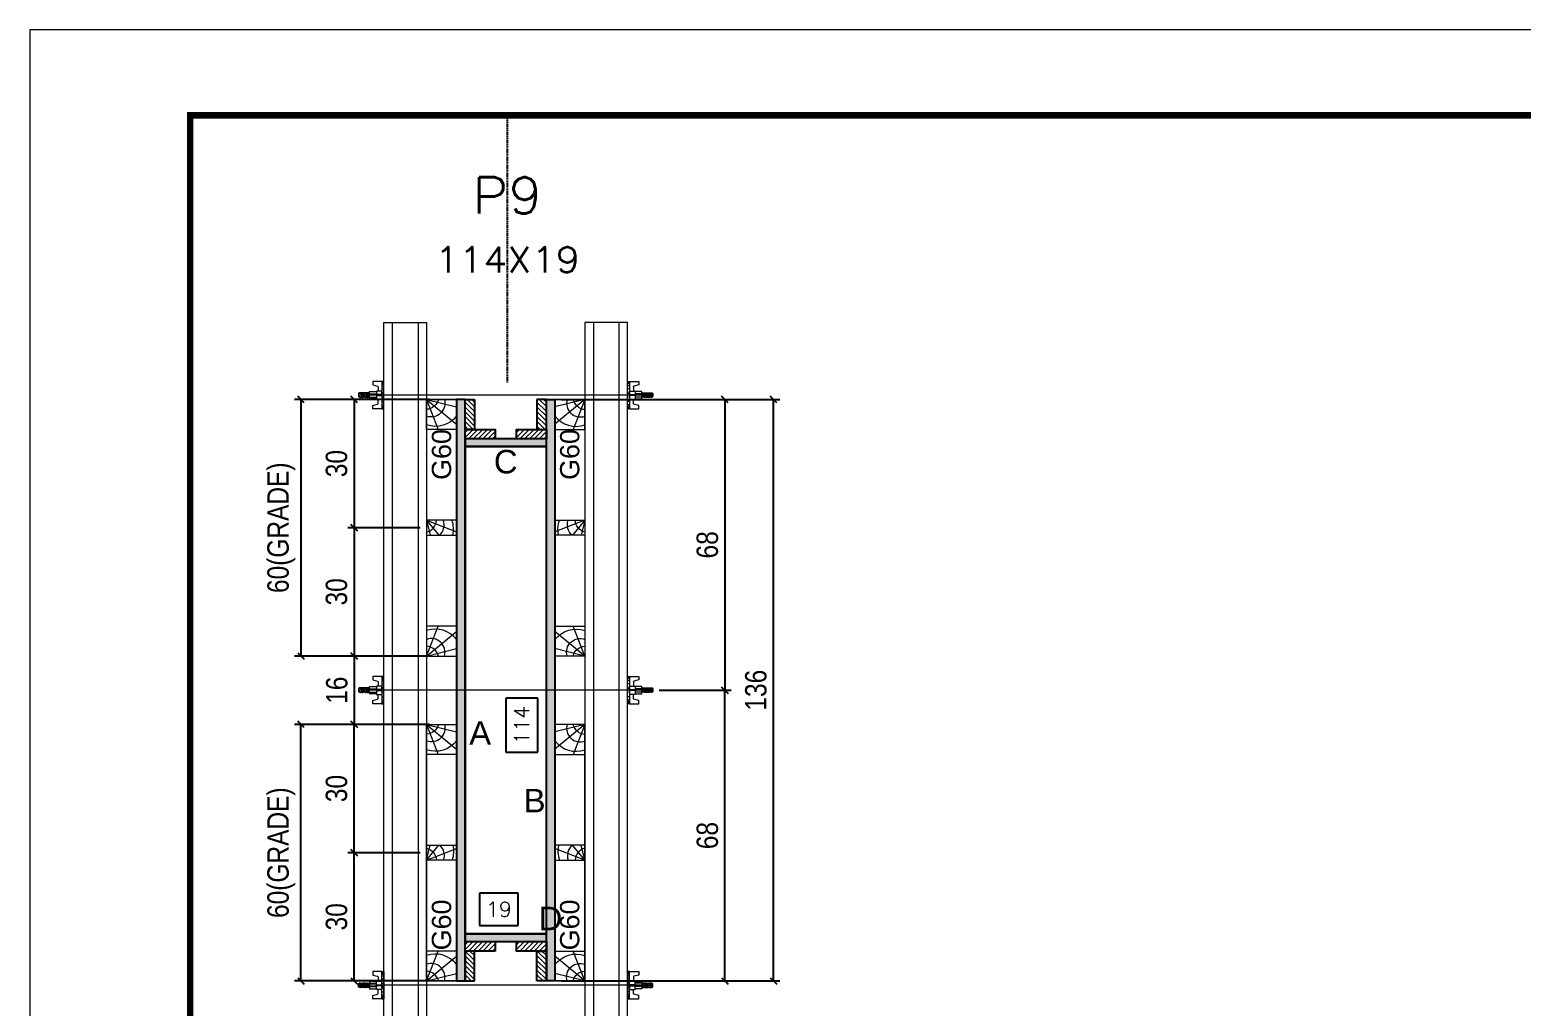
# Model space of a CAD drawing. Extents: x 808 to 7089, y -98 to 17032.
# Drawn here: x 2407 to 3104, y 13130 to 13587 of the extents above; entities that cross this region are included whole.
import ezdxf
from ezdxf.enums import TextEntityAlignment as Align

# ---------------------------------------------------------------- set-up
doc = ezdxf.new("R2010")
doc.units = 0
doc.linetypes.add('DASHED', pattern=[0.75, 0.5, -0.25])
doc.linetypes.add('HIDDEN', pattern=[0.375, 0.25, -0.125])
for name, color, linetype in [('CHAPA', 1, 'Continuous'), ('Cota Seção (2x)', 241, 'Continuous'), ('Painéis', 200, 'Continuous'), ('SARRAFO', 251, 'Continuous'), ('Texto de Titulo', 7, 'Continuous'), ('Texto Qtd Sarr', 242, 'Continuous'), ('TEXTO_GERAL', 7, 'Continuous')]:
    doc.layers.add(name, color=color, linetype=linetype)
for name, color, linetype, lineweight in [('Folhas', 255, 'Continuous', 9), ('Hachura', 251, 'Continuous', 9), ('Madeira', 126, 'Continuous', 18), ('Perfil Metálico', 224, 'Continuous', 18), ('SARRAFO DE PRESSAO', 251, 'DASHED', 9), ('Texto Seção', 7, 'Continuous', 15)]:
    doc.layers.add(name, color=color, linetype=linetype, lineweight=lineweight)
doc.styles.add('ARIAL', font='arial.ttf')
doc.styles.add('COTA TECNICA 2X', font='techl___.ttf', dxfattribs={"height": 10})
doc.styles.add('ROMANS', font='romans.shx')
doc.styles.add('SANSSERIF', font='sas_____.pfb')
doc.dimstyles.new('SECAO PILAR', dxfattribs={"dimtxt": 10, "dimasz": 3, "dimexe": 3, "dimexo": 3, "dimgap": 3, "dimtad": 1, "dimdec": 1, "dimlfac": 0.5, "dimzin": 12, "dimdsep": 46, "dimtxsty": 'COTA TECNICA 2X', "dimblk1": 'OBLIQUE', "dimblk2": 'OBLIQUE', "dimsah": 1, "dimcen": 0.9, "dimclrd": 256, "dimclre": 256, "dimclrt": 256, "dimadec": 1, "dimazin": 3, "dimtfac": 1, "dimtdec": 1, "dimtmove": 0, "dimatfit": 3, "dimfxl": 1, "dimtolj": 1, "dimtzin": 12, "dimarcsym": 0})
doc.dimstyles.new('SECÇÃO 2', dxfattribs={"dimtxt": 7, "dimasz": 6, "dimexe": 0.18, "dimexo": 2, "dimgap": -4, "dimtad": 3, "dimdec": 1, "dimlfac": 0.5, "dimzin": 12, "dimdsep": 46, "dimtxsty": 'ROMANS', "dimblk": 'ARCHTICK', "dimcen": 0.09, "dimse1": 1, "dimse2": 1, "dimsd1": 1, "dimsd2": 1, "dimclrd": 180, "dimclre": 5, "dimclrt": 1, "dimadec": 0, "dimazin": 3, "dimtfac": 1, "dimtdec": 1, "dimtofl": 0, "dimtmove": 0, "dimatfit": 3, "dimldrblk": 'ARCHTICK', "dimfxl": 1, "dimtolj": 1, "dimtzin": 0, "dimarcsym": 0})
pattern_1 = [(315, (25539.5733, 3910.8746), (1.12253202, 1.12253202), [])]
pattern_2 = [(315, (25539.5733, 4017.8746), (1.12253202, 1.12253202), [])]

# ---------------------------------------------------------------- blocks, each defined once
blk = doc.blocks.new('9999999999')
at = {"layer": 'Folhas'}
blk.add_lwpolyline([(98138.98, 34190.21), (99623.98, 34190.21), (99623.98, 35240.21), (98138.98, 35240.21)], close=True, dxfattribs=at)
at = {"layer": 'Folhas', "color": 30, "const_width": 3}
blk.add_lwpolyline([(98213.98, 34230.21), (99583.98, 34230.21), (99583.98, 35200.21), (98213.98, 35200.21)], close=True, dxfattribs=at)
blk = doc.blocks.new('titulo1')
at = {"layer": 'Defpoints', "color": 252, "linetype": 'HIDDEN', "ltscale": 2}
blk.add_line((0, 0), (0, 125), dxfattribs=at)
at = {"layer": 'Defpoints', "style": 'ROMANS', "oblique": 15}
blk.add_attdef('FOLHA', text='', height=10, dxfattribs=at).set_placement((0, 15.58), align=Align.MIDDLE_CENTER)
at = {"layer": 'Texto Qtd Sarr', "color": 3, "style": 'ROMANS', "oblique": 15}
for tag, height, p in [('TITULO', 17, (0, 71.45)), ('SEÇÃO', 12, (0, 41.55))]:
    blk.add_attdef(tag, text='', height=height, dxfattribs=at).set_placement(p, align=Align.MIDDLE_CENTER)
blk = doc.blocks.new('*D1341')
at = {"layer": 'Cota Seção (2x)', "color": 180, "lineweight": -2, "transparency": 16777216}
for p, q in [((2644.17, 13274.12), (2629.17, 13274.12)), ((2629.17, 13274.12), (2629.17, 13248.79)), ((2644.17, 13248.79), (2644.17, 13274.12)), ((2629.17, 13248.79), (2644.17, 13248.79))]:
    blk.add_line(p, q, dxfattribs=at)
at = {"layer": 'Defpoints', "color": 0, "transparency": 16777216}
for p in [(2648.17, 13391.83), (2648.17, 13391.83), (2648.17, 13163.83)]:
    blk.add_point(p, dxfattribs=at)
at = {"layer": 'Cota Seção (2x)', "color": 1, "transparency": 16777216, "insert": (2636.67, 13261.46), "char_height": 7, "attachment_point": 5, "rotation": 90, "style": 'ROMANS'}
blk.add_mtext('\\A1;114', dxfattribs=at)
blk = doc.blocks.new('_ArchTick')
at = {"color": 0, "linetype": 'ByBlock', "const_width": 0.15}
blk.add_lwpolyline([(-0.5, -0.5), (0.5, 0.5)], dxfattribs=at)
blk = doc.blocks.new('_Oblique')
at = {"color": 0, "linetype": 'ByBlock', "lineweight": -2}
blk.add_line((-0.5, -0.5), (0.5, 0.5), dxfattribs=at)
blk = doc.blocks.new('*D1342')
at = {"layer": 'Cota Seção (2x)', "lineweight": -2, "transparency": 16777216}
for p, q in [((2655.17, 13413.83), (2757.36, 13413.83)), ((2754.36, 13141.83), (2754.36, 13413.83)), ((2655.17, 13141.83), (2757.36, 13141.83))]:
    blk.add_line(p, q, dxfattribs=at)
at = {"layer": 'Defpoints', "color": 0, "transparency": 16777216}
for p in [(2652.17, 13413.83), (2754.36, 13413.83), (2652.17, 13141.83)]:
    blk.add_point(p, dxfattribs=at)
at = {"layer": 'Cota Seção (2x)', "lineweight": -2, "transparency": 16777216, "xscale": 3, "yscale": 3, "zscale": 3}
for p, rotation in [((2754.36, 13413.83), 90), ((2754.36, 13141.83), 270)]:
    blk.add_blockref('_Oblique', p, dxfattribs=dict(at, rotation=rotation))
at = {"layer": 'Cota Seção (2x)', "transparency": 16777216, "insert": (2746.15, 13277.83), "char_height": 10, "attachment_point": 5, "rotation": 90, "style": 'COTA TECNICA 2X'}
blk.add_mtext('\\A1;136', dxfattribs=at)
blk = doc.blocks.new('*D1343')
at = {"layer": 'Cota Seção (2x)', "lineweight": -2, "transparency": 16777216}
for p, q in [((2700.97, 13277.83), (2734.6, 13277.83)), ((2731.6, 13141.83), (2731.6, 13277.83)), ((2689.17, 13141.83), (2734.6, 13141.83))]:
    blk.add_line(p, q, dxfattribs=at)
at = {"layer": 'Defpoints', "color": 0, "transparency": 16777216}
for p in [(2697.97, 13277.83), (2731.6, 13277.83), (2686.17, 13141.83)]:
    blk.add_point(p, dxfattribs=at)
at = {"layer": 'Cota Seção (2x)', "lineweight": -2, "transparency": 16777216, "xscale": 3, "yscale": 3, "zscale": 3}
for p, rotation in [((2731.6, 13277.83), 90), ((2731.6, 13141.83), 270)]:
    blk.add_blockref('_Oblique', p, dxfattribs=dict(at, rotation=rotation))
at = {"layer": 'Cota Seção (2x)', "transparency": 16777216, "insert": (2723.47, 13209.83), "char_height": 10, "attachment_point": 5, "rotation": 90, "style": 'COTA TECNICA 2X'}
blk.add_mtext('\\A1;68', dxfattribs=at)
blk = doc.blocks.new('*D1344')
at = {"layer": 'Cota Seção (2x)', "lineweight": -2, "transparency": 16777216}
for p, q in [((2689.17, 13413.83), (2734.6, 13413.83)), ((2731.6, 13413.83), (2731.6, 13277.83)), ((2700.97, 13277.83), (2734.6, 13277.83))]:
    blk.add_line(p, q, dxfattribs=at)
at = {"layer": 'Defpoints', "color": 0, "transparency": 16777216}
for p in [(2686.17, 13413.83), (2697.97, 13277.83), (2731.6, 13277.83)]:
    blk.add_point(p, dxfattribs=at)
at = {"layer": 'Cota Seção (2x)', "lineweight": -2, "transparency": 16777216, "xscale": 3, "yscale": 3, "zscale": 3}
for p, rotation in [((2731.6, 13413.83), 90), ((2731.6, 13277.83), 270)]:
    blk.add_blockref('_Oblique', p, dxfattribs=dict(at, rotation=rotation))
at = {"layer": 'Cota Seção (2x)', "transparency": 16777216, "insert": (2723.47, 13345.83), "char_height": 10, "attachment_point": 5, "rotation": 90, "style": 'COTA TECNICA 2X'}
blk.add_mtext('\\A1;68', dxfattribs=at)
blk = doc.blocks.new('*D1345')
at = {"layer": 'Cota Seção (2x)', "color": 180, "lineweight": -2, "transparency": 16777216}
for p, q in [((2634.97, 13182.83), (2616.97, 13182.83)), ((2616.97, 13182.83), (2616.97, 13167.83)), ((2634.97, 13167.83), (2634.97, 13182.83)), ((2616.97, 13167.83), (2634.97, 13167.83))]:
    blk.add_line(p, q, dxfattribs=at)
at = {"layer": 'Defpoints', "color": 0, "transparency": 16777216}
for p in [(2610.17, 13163.83), (2610.17, 13163.83), (2648.17, 13163.83)]:
    blk.add_point(p, dxfattribs=at)
at = {"layer": 'Cota Seção (2x)', "color": 1, "transparency": 16777216, "insert": (2625.97, 13175.33), "char_height": 7, "attachment_point": 5, "style": 'ROMANS'}
blk.add_mtext('\\A1;19', dxfattribs=at)
blk = doc.blocks.new('C')
at = {"layer": 'Hachura', "color": 0}
for p, q in [((0, 3.22), (0, -3.22)), ((0.45, 3.22), (0, 3.22)), ((0.46, 3.16), (0, 3.16)), ((0.46, 3.05), (0, 3.05)), ((0.46, 2.88), (0, 2.88)), ((0, 2.75), (0, -1.16)), ((0.46, 2.65), (0, 2.65)), ((0.46, 2.23), (0, 2.23)), ((0.46, 1.51), (0, 1.51)), ((0.39, 0.49), (0.17, 0.49)), ((0.45, -3.23), (0.45, 3.22)), ((0.45, 3.22), (2.58, 3.22)), ((1.74, 0.97), (0.45, 0.97)), ((1.45, 0.1), (0.45, 0.1)), ((1.35, 1.94), (1.35, 0.96)), ((2.58, 2.39), (1.47, 2.09)), ((1.74, -0.97), (1.74, 0.97)), ((1.74, 0.97), (1.74, 0.84)), ((1.74, 0.97), (1.74, 0.84)), ((1.74, 0.84), (3.35, 0.84)), ((3.35, 0.45), (1.74, 0.45)), ((2.58, 3.22), (2.58, 2.39)), ((3.32, 0.84), (3.32, -0.84)), ((3.35, 0.84), (3.35, -0.84)), ((3.68, 0.45), (3.35, 0.45)), ((3.84, -0.52), (3.35, 0.45)), ((3.35, 0.06), (3.67, -0.57)), ((3.68, 0.45), (4.16, -0.52)), ((3.72, 0.5), (4.25, -0.57)), ((4.37, -0.55), (3.83, 0.53)), ((4.15, 0.45), (3.93, 0.45)), ((4.42, -0.52), (3.93, 0.45)), ((4.15, 0.45), (4.26, 0.45)), ((4.26, 0.45), (4.74, -0.52)), ((4.3, 0.5), (4.83, -0.57)), ((4.95, -0.55), (4.41, 0.53)), ((4.51, 0.45), (4.84, 0.45)), ((5, -0.52), (4.51, 0.45)), ((4.84, 0.45), (5.32, -0.52)), ((4.88, 0.5), (5.41, -0.57)), ((5.53, -0.55), (4.99, 0.53)), ((5.58, -0.52), (5.09, 0.45)), ((5.42, 0.45), (5.09, 0.45)), ((5.58, -0.52), (5.09, 0.45)), ((5.42, 0.45), (5.74, -0.19)), ((5.46, 0.5), (5.74, -0.07)), ((5.74, 0.19), (5.57, 0.53)), ((5.74, 0.32), (5.68, 0.45)), ((5.68, 0.45), (5.74, 0.45)), ((5.74, 0.45), (5.9, 0.29)), ((5.74, 0.45), (5.74, -0.52)), ((5.9, -0.36), (5.9, 0.29)), ((0.45, 0), (0, 0)), ((0.46, -1.52), (0, -1.52)), ((0.46, -2.23), (0, -2.23)), ((0.46, -2.65), (0, -2.65)), ((0.46, -2.88), (0, -2.88)), ((0.46, -3.05), (0, -3.05)), ((0.46, -3.16), (0, -3.16)), ((0, -3.22), (2.57, -3.22)), ((0.08, -0.48), (0.29, -0.48)), ((0.29, -0.48), (0.4, -0.48)), ((0.45, 0), (0.45, -0.97)), ((0.45, -0.16), (1.45, -0.16)), ((0.45, -0.65), (0.45, -0.32)), ((0.45, -3.23), (0.45, -0.65)), ((0.45, -0.97), (1.74, -0.97)), ((1.35, -1.94), (1.35, -0.97)), ((2.58, -2.39), (1.47, -2.1)), ((3.35, -0.32), (1.74, -0.32)), ((3.35, -0.84), (1.74, -0.84)), ((2.58, -3.23), (2.58, -2.39)), ((3.35, -0.07), (3.58, -0.52)), ((3.35, -0.52), (3.58, -0.52)), ((3.84, -0.52), (4.16, -0.52)), ((4.42, -0.52), (4.74, -0.52)), ((4.63, -0.52), (4.74, -0.52)), ((5, -0.52), (5.32, -0.52)), ((5.58, -0.52), (5.74, -0.52)), ((5.74, -0.52), (5.9, -0.36)), ((5.74, -0.52), (5.74, -0.52))]:
    blk.add_line(p, q, dxfattribs=at)
for centre, radius, start, end in [((1.52, 1.94), 0.161, 104.7436, 180), ((1.44, -0.03), 0.129, 272.695, 87.305), ((3.81, 0.39), 0.143, 25.5688, 154.4312), ((4.39, 0.39), 0.143, 25.5688, 154.4312), ((4.97, 0.39), 0.143, 25.5688, 154.4312), ((5.55, 0.39), 0.143, 25.5688, 154.4312), ((0.17, -0.37), 0.174, 221.744, 317.8592), ((1.52, -1.94), 0.161, 180, 255.2564), ((3.71, -0.4), 0.174, 222.1408, 318.256), ((4.29, -0.4), 0.174, 222.1408, 318.256), ((4.87, -0.4), 0.174, 222.1408, 318.256), ((5.45, -0.4), 0.174, 222.1408, 318.256), ((5.61, -0.4), 0.174, 317.8592, 318.256)]:
    blk.add_arc(centre, radius, start, end, dxfattribs=at)
blk = doc.blocks.new('PONTALETE')
at = {"layer": 'Madeira'}
for q in [(2.71, 7), (7, 5.76), (7, 1.74)]:
    blk.add_line((0, 0), q, dxfattribs=at)
blk.add_lwpolyline([(0, 0), (7, 0), (7, 7), (0, 7)], close=True, dxfattribs=at)
for centre, radius, start, end in [((2.04, 0.06), 6.23, 37.2818, 109.0913), ((1.09, 0.9), 3.19, 343.603, 109.9847), ((-0.21, -0.78), 3.09, 14.6322, 86.0383)]:
    blk.add_arc(centre, radius, start, end, dxfattribs=at)
blk = doc.blocks.new('*D1346')
at = {"layer": 'Cota Seção (2x)', "lineweight": -2, "transparency": 16777216}
for p, q in [((2593.5, 13261.83), (2530.44, 13261.83)), ((2533.44, 13141.83), (2533.44, 13261.83)), ((2593.5, 13141.83), (2530.44, 13141.83))]:
    blk.add_line(p, q, dxfattribs=at)
at = {"layer": 'Defpoints', "color": 0, "transparency": 16777216}
for p in [(2533.44, 13261.83), (2596.5, 13261.83), (2596.5, 13141.83)]:
    blk.add_point(p, dxfattribs=at)
at = {"layer": 'Cota Seção (2x)', "lineweight": -2, "transparency": 16777216, "xscale": 3, "yscale": 3, "zscale": 3}
for p, rotation in [((2533.44, 13261.83), 90), ((2533.44, 13141.83), 270)]:
    blk.add_blockref('_Oblique', p, dxfattribs=dict(at, rotation=rotation))
at = {"layer": 'Cota Seção (2x)', "transparency": 16777216, "insert": (2524.22, 13201.83), "char_height": 10, "attachment_point": 5, "rotation": 90, "style": 'COTA TECNICA 2X'}
blk.add_mtext('\\A1;60(GRADE)', dxfattribs=at)
blk = doc.blocks.new('MEIO PONTALETE')
at = {"layer": 'Madeira'}
for q in [(2.71, 7), (3.5, 2.88), (3.5, 0.87)]:
    blk.add_line((0, 0), q, dxfattribs=at)
blk.add_lwpolyline([(0, 0), (3.5, 0), (3.5, 7), (0, 7)], close=True, dxfattribs=at)
for centre, radius, start, end in [((2.04, 0.06), 6.23, 76.4499, 109.0913), ((1.09, 0.9), 3.19, 40.9063, 109.9847), ((-0.21, -0.78), 3.09, 14.6322, 86.0383)]:
    blk.add_arc(centre, radius, start, end, dxfattribs=at)
blk = doc.blocks.new('*D2002')
at = {"layer": 'Cota Seção (2x)', "lineweight": -2, "transparency": 16777216}
for p, q in [((2589.17, 13201.83), (2555.31, 13201.83)), ((2558.31, 13141.83), (2558.31, 13201.83)), ((2589.17, 13141.83), (2555.31, 13141.83))]:
    blk.add_line(p, q, dxfattribs=at)
at = {"layer": 'Defpoints', "color": 0, "transparency": 16777216}
for p in [(2558.31, 13201.83), (2592.17, 13201.83), (2592.17, 13141.83)]:
    blk.add_point(p, dxfattribs=at)
at = {"layer": 'Cota Seção (2x)', "lineweight": -2, "transparency": 16777216, "xscale": 3, "yscale": 3, "zscale": 3}
for p, rotation in [((2558.31, 13201.83), 90), ((2558.31, 13141.83), 270)]:
    blk.add_blockref('_Oblique', p, dxfattribs=dict(at, rotation=rotation))
at = {"layer": 'Cota Seção (2x)', "transparency": 16777216, "insert": (2550.09, 13171.83), "char_height": 10, "attachment_point": 5, "rotation": 90, "style": 'COTA TECNICA 2X'}
blk.add_mtext('\\A1;30', dxfattribs=at)
blk = doc.blocks.new('*D2003')
at = {"layer": 'Cota Seção (2x)', "lineweight": -2, "transparency": 16777216}
for p, q in [((2589.17, 13261.83), (2555.31, 13261.83)), ((2558.31, 13201.83), (2558.31, 13261.83)), ((2589.17, 13201.83), (2555.31, 13201.83))]:
    blk.add_line(p, q, dxfattribs=at)
at = {"layer": 'Defpoints', "color": 0, "transparency": 16777216}
for p in [(2558.31, 13261.83), (2592.17, 13261.83), (2592.17, 13201.83)]:
    blk.add_point(p, dxfattribs=at)
at = {"layer": 'Cota Seção (2x)', "lineweight": -2, "transparency": 16777216, "xscale": 3, "yscale": 3, "zscale": 3}
for p, rotation in [((2558.31, 13261.83), 90), ((2558.31, 13201.83), 270)]:
    blk.add_blockref('_Oblique', p, dxfattribs=dict(at, rotation=rotation))
at = {"layer": 'Cota Seção (2x)', "transparency": 16777216, "insert": (2550.09, 13231.83), "char_height": 10, "attachment_point": 5, "rotation": 90, "style": 'COTA TECNICA 2X'}
blk.add_mtext('\\A1;30', dxfattribs=at)
blk = doc.blocks.new('*D1347')
at = {"layer": 'Cota Seção (2x)', "lineweight": -2, "transparency": 16777216}
for p, q in [((2593.5, 13413.83), (2530.44, 13413.83)), ((2533.44, 13413.83), (2533.44, 13293.83)), ((2593.5, 13293.83), (2530.44, 13293.83))]:
    blk.add_line(p, q, dxfattribs=at)
at = {"layer": 'Defpoints', "color": 0, "transparency": 16777216}
for p in [(2596.5, 13413.83), (2533.44, 13293.83), (2596.5, 13293.83)]:
    blk.add_point(p, dxfattribs=at)
at = {"layer": 'Cota Seção (2x)', "lineweight": -2, "transparency": 16777216, "xscale": 3, "yscale": 3, "zscale": 3}
for p, rotation in [((2533.44, 13413.83), 90), ((2533.44, 13293.83), 270)]:
    blk.add_blockref('_Oblique', p, dxfattribs=dict(at, rotation=rotation))
at = {"layer": 'Cota Seção (2x)', "transparency": 16777216, "insert": (2524.22, 13353.83), "char_height": 10, "attachment_point": 5, "rotation": 90, "style": 'COTA TECNICA 2X'}
blk.add_mtext('\\A1;60(GRADE)', dxfattribs=at)
blk = doc.blocks.new('*D2004')
at = {"layer": 'Cota Seção (2x)', "lineweight": -2, "transparency": 16777216}
for p, q in [((2589.17, 13413.83), (2555.31, 13413.83)), ((2558.31, 13413.83), (2558.31, 13353.83)), ((2589.17, 13353.83), (2555.31, 13353.83))]:
    blk.add_line(p, q, dxfattribs=at)
at = {"layer": 'Defpoints', "color": 0, "transparency": 16777216}
for p in [(2592.17, 13413.83), (2558.31, 13353.83), (2592.17, 13353.83)]:
    blk.add_point(p, dxfattribs=at)
at = {"layer": 'Cota Seção (2x)', "lineweight": -2, "transparency": 16777216, "xscale": 3, "yscale": 3, "zscale": 3}
for p, rotation in [((2558.31, 13413.83), 90), ((2558.31, 13353.83), 270)]:
    blk.add_blockref('_Oblique', p, dxfattribs=dict(at, rotation=rotation))
at = {"layer": 'Cota Seção (2x)', "transparency": 16777216, "insert": (2550.09, 13383.83), "char_height": 10, "attachment_point": 5, "rotation": 90, "style": 'COTA TECNICA 2X'}
blk.add_mtext('\\A1;30', dxfattribs=at)
blk = doc.blocks.new('*D2005')
at = {"layer": 'Cota Seção (2x)', "lineweight": -2, "transparency": 16777216}
for p, q in [((2589.17, 13353.83), (2555.31, 13353.83)), ((2558.31, 13353.83), (2558.31, 13293.83)), ((2589.17, 13293.83), (2555.31, 13293.83))]:
    blk.add_line(p, q, dxfattribs=at)
at = {"layer": 'Defpoints', "color": 0, "transparency": 16777216}
for p in [(2592.17, 13353.83), (2558.31, 13293.83), (2592.17, 13293.83)]:
    blk.add_point(p, dxfattribs=at)
at = {"layer": 'Cota Seção (2x)', "lineweight": -2, "transparency": 16777216, "xscale": 3, "yscale": 3, "zscale": 3}
for p, rotation in [((2558.31, 13353.83), 90), ((2558.31, 13293.83), 270)]:
    blk.add_blockref('_Oblique', p, dxfattribs=dict(at, rotation=rotation))
at = {"layer": 'Cota Seção (2x)', "transparency": 16777216, "insert": (2550.09, 13323.83), "char_height": 10, "attachment_point": 5, "rotation": 90, "style": 'COTA TECNICA 2X'}
blk.add_mtext('\\A1;30', dxfattribs=at)
blk = doc.blocks.new('*D1348')
at = {"layer": 'Cota Seção (2x)', "lineweight": -2, "transparency": 16777216}
for p, q in [((2589.17, 13293.83), (2555.31, 13293.83)), ((2558.31, 13293.83), (2558.31, 13261.83)), ((2589.17, 13261.83), (2555.31, 13261.83))]:
    blk.add_line(p, q, dxfattribs=at)
at = {"layer": 'Defpoints', "color": 0, "transparency": 16777216}
for p in [(2592.17, 13293.83), (2558.31, 13261.83), (2592.17, 13261.83)]:
    blk.add_point(p, dxfattribs=at)
at = {"layer": 'Cota Seção (2x)', "lineweight": -2, "transparency": 16777216, "xscale": 3, "yscale": 3, "zscale": 3}
for p, rotation in [((2558.31, 13293.83), 90), ((2558.31, 13261.83), 270)]:
    blk.add_blockref('_Oblique', p, dxfattribs=dict(at, rotation=rotation))
at = {"layer": 'Cota Seção (2x)', "transparency": 16777216, "insert": (2550.21, 13277.83), "char_height": 10, "attachment_point": 5, "rotation": 90, "style": 'COTA TECNICA 2X'}
blk.add_mtext('\\A1;16', dxfattribs=at)

msp = doc.modelspace()

# ---------------------------------------------------------------- hatches: boundary and pattern name
at = {"layer": 'Hachura'}
h = msp.add_hatch(color=256, dxfattribs=at)
h.dxf.hatch_style = 1
h.paths.add_polyline_path([(2610.17, 13413.83), (2606.17, 13413.83), (2606.17, 13141.83), (2610.17, 13141.83)])
h = msp.add_hatch(dxfattribs=at)
h.set_pattern_fill('ANSI31', color=256, scale=0.5, angle=270, style=0)
h.set_pattern_definition(pattern_1)
h.paths.add_polyline_path([(2610.17, 13399.83), (2614.57, 13399.83), (2614.57, 13413.83), (2610.17, 13413.83)])
h = msp.add_hatch(dxfattribs=at)
h.set_pattern_fill('ANSI31', color=256, scale=0.5, angle=270, style=0)
h.set_pattern_definition(pattern_1)
h.paths.add_polyline_path([(2648.17, 13399.83), (2643.77, 13399.83), (2643.77, 13413.83), (2648.17, 13413.83)])
h = msp.add_hatch(color=256, dxfattribs=at)
h.dxf.hatch_style = 1
h.paths.add_polyline_path([(2648.17, 13413.83), (2652.17, 13413.83), (2652.17, 13141.83), (2648.17, 13141.83)])
h = msp.add_hatch(dxfattribs=at)
h.set_pattern_fill('ANSI31', color=256, scale=0.5, angle=180, style=0)
h.set_pattern_definition([(225, (-6878.7867, -9529.5817), (1.12253202, -1.12253202), [])])
h.paths.add_polyline_path([(2610.17, 13399.83), (2610.17, 13395.43), (2624.17, 13395.43), (2624.17, 13399.83)])
h = msp.add_hatch(color=256, dxfattribs=at)
h.dxf.hatch_style = 1
h.paths.add_polyline_path([(2648.17, 13391.83), (2648.17, 13395.43), (2610.17, 13395.43), (2610.17, 13391.83)])
h = msp.add_hatch(color=256, dxfattribs=at)
h.dxf.hatch_style = 1
h.paths.add_polyline_path([(2648.17, 13391.83), (2648.17, 13395.43), (2610.17, 13395.43), (2610.17, 13391.83)])
h = msp.add_hatch(dxfattribs=at)
h.set_pattern_fill('ANSI31', color=256, scale=0.5, angle=180, style=0)
h.set_pattern_definition([(225, (-6854.7867, -9529.5817), (1.12253202, -1.12253202), [])])
h.paths.add_polyline_path([(2634.17, 13399.83), (2634.17, 13395.43), (2648.17, 13395.43), (2648.17, 13399.83)])
h = msp.add_hatch(color=256, dxfattribs=at)
h.dxf.hatch_style = 1
h.paths.add_polyline_path([(2648.17, 13160.23), (2648.17, 13163.83), (2610.17, 13163.83), (2610.17, 13160.23)])
h = msp.add_hatch(color=256, dxfattribs=at)
h.dxf.hatch_style = 1
h.paths.add_polyline_path([(2648.17, 13160.23), (2648.17, 13163.83), (2610.17, 13163.83), (2610.17, 13160.23)])
h = msp.add_hatch(dxfattribs=at)
h.set_pattern_fill('ANSI31', color=256, scale=0.5, angle=180, style=0)
h.set_pattern_definition([(225, (-6878.7867, -9769.1817), (1.12253202, -1.12253202), [])])
h.paths.add_polyline_path([(2610.17, 13160.23), (2610.17, 13155.83), (2624.17, 13155.83), (2624.17, 13160.23)])
h = msp.add_hatch(dxfattribs=at)
h.set_pattern_fill('ANSI31', color=256, scale=0.5, angle=180, style=0)
h.set_pattern_definition([(225, (-6854.7867, -9769.1817), (1.12253202, -1.12253202), [])])
h.paths.add_polyline_path([(2634.17, 13160.23), (2634.17, 13155.83), (2648.17, 13155.83), (2648.17, 13160.23)])
h = msp.add_hatch(dxfattribs=at)
h.set_pattern_fill('ANSI31', color=256, scale=0.5, angle=270, style=0)
h.set_pattern_definition(pattern_2)
h.paths.add_polyline_path([(2610.17, 13155.83), (2614.57, 13155.83), (2614.57, 13141.83), (2610.17, 13141.83)])
h = msp.add_hatch(dxfattribs=at)
h.set_pattern_fill('ANSI31', color=256, scale=0.5, angle=270, style=0)
h.set_pattern_definition(pattern_2)
h.paths.add_polyline_path([(2648.17, 13155.83), (2643.77, 13155.83), (2643.77, 13141.83), (2648.17, 13141.83)])

# ---------------------------------------------------------------- linework, layer by layer
at = {"layer": 'CHAPA'}
for points in [[(2610.17, 13413.83), (2606.17, 13413.83), (2606.17, 13141.83), (2610.17, 13141.83)], [(2610.17, 13413.83), (2606.17, 13413.83), (2606.17, 13141.83), (2610.17, 13141.83)], [(2648.17, 13413.83), (2652.17, 13413.83), (2652.17, 13141.83), (2648.17, 13141.83)], [(2648.17, 13413.83), (2652.17, 13413.83), (2652.17, 13141.83), (2648.17, 13141.83)], [(2648.17, 13391.83), (2648.17, 13395.43), (2610.17, 13395.43), (2610.17, 13391.83)], [(2648.17, 13391.83), (2648.17, 13395.43), (2610.17, 13395.43), (2610.17, 13391.83)], [(2648.17, 13160.23), (2648.17, 13163.83), (2610.17, 13163.83), (2610.17, 13160.23)], [(2648.17, 13160.23), (2648.17, 13163.83), (2610.17, 13163.83), (2610.17, 13160.23)]]:
    msp.add_lwpolyline(points, close=True, dxfattribs=at)
at = {"layer": 'Hachura'}
for p, q in [((2696.97, 13415.83), (2565.17, 13415.84)), ((2696.97, 13277.83), (2565.17, 13277.84)), ((2696.97, 13139.83), (2565.17, 13139.82))]:
    msp.add_line(p, q, dxfattribs=at)
at = {"layer": 'Madeira'}
for points in [[(2606.17, 13413.83), (2592.17, 13413.83), (2592.17, 13293.83), (2606.17, 13293.83)], [(2652.17, 13413.83), (2666.17, 13413.83), (2666.17, 13293.83), (2652.17, 13293.83)], [(2606.17, 13141.83), (2592.17, 13141.83), (2592.17, 13261.83), (2606.17, 13261.83)], [(2652.17, 13141.83), (2666.17, 13141.83), (2666.17, 13261.83), (2652.17, 13261.83)]]:
    msp.add_lwpolyline(points, close=True, dxfattribs=at)
at = {"layer": 'Painéis'}
msp.add_lwpolyline([(2610.17, 13163.83), (2648.17, 13163.83), (2648.17, 13391.83), (2610.17, 13391.83)], close=True, dxfattribs=at)
at = {"layer": 'Perfil Metálico'}
for points in [[(2572.17, 13449.83), (2592.17, 13449.83), (2592.17, 13105.83), (2572.17, 13105.83)], [(2588.17, 13105.83), (2576.17, 13105.83), (2576.17, 13449.83), (2588.17, 13449.83)], [(2686.17, 13449.83), (2666.17, 13449.83), (2666.17, 13105.83), (2686.17, 13105.83)], [(2670.17, 13105.83), (2682.17, 13105.83), (2682.17, 13449.83), (2670.17, 13449.83)]]:
    msp.add_lwpolyline(points, close=True, dxfattribs=at)
at = {"layer": 'SARRAFO'}
for points in [[(2614.57, 13413.83), (2614.57, 13399.83), (2610.17, 13399.83), (2610.17, 13413.83)], [(2643.77, 13413.83), (2643.77, 13399.83), (2648.17, 13399.83), (2648.17, 13413.83)], [(2624.17, 13395.43), (2610.17, 13395.43), (2610.17, 13399.83), (2624.17, 13399.83)], [(2648.17, 13395.43), (2634.17, 13395.43), (2634.17, 13399.83), (2648.17, 13399.83)], [(2624.17, 13155.83), (2610.17, 13155.83), (2610.17, 13160.23), (2624.17, 13160.23)], [(2648.17, 13155.83), (2634.17, 13155.83), (2634.17, 13160.23), (2648.17, 13160.23)], [(2614.57, 13141.83), (2614.57, 13155.83), (2610.17, 13155.83), (2610.17, 13141.83)], [(2643.77, 13141.83), (2643.77, 13155.83), (2648.17, 13155.83), (2648.17, 13141.83)]]:
    msp.add_lwpolyline(points, close=True, dxfattribs=at)

# ---------------------------------------------------------------- block references
at = {"layer": 'Hachura', "linetype": 'Continuous', "yscale": 2, "zscale": 2, "rotation": 180}
for p, xscale in [((2572.17, 13415.83), 2), ((2686.17, 13415.83), -2), ((2572.17, 13277.83), 2), ((2686.17, 13277.83), -2)]:
    msp.add_blockref('C', p, dxfattribs=dict(at, xscale=xscale))
at = {"layer": 'Hachura', "linetype": 'Continuous', "yscale": 2, "zscale": 2}
for p, xscale in [((2572.17, 13139.83), -2), ((2686.17, 13139.83), 2)]:
    msp.add_blockref('C', p, dxfattribs=dict(at, xscale=xscale))
at = {"layer": 'Madeira'}
for name, p, xscale, yscale, zscale, rotation in [('PONTALETE', (2592.17, 13413.83), -2, 2, 2, 180), ('PONTALETE', (2592.17, 13413.83), -2, 2, 2, 180), ('PONTALETE', (2666.17, 13413.83), 2, 2, 2, 180), ('PONTALETE', (2666.17, 13413.83), 2, 2, 2, 180), ('MEIO PONTALETE', (2592.17, 13357.33), 1.999999997962732, 1.999999997962732, 1.999999997962732, 270), ('MEIO PONTALETE', (2666.17, 13357.33), -1.999999997962732, 1.999999997962732, 1.999999997962732, 90), ('PONTALETE', (2592.17, 13261.83), -2, 2, 2, 180), ('PONTALETE', (2666.17, 13261.83), 2, 2, 2, 180), ('MEIO PONTALETE', (2592.17, 13198.33), -1.999999997962732, 1.999999997962732, 1.999999997962732, 270), ('MEIO PONTALETE', (2666.17, 13198.33), 1.999999997962732, 1.999999997962732, 1.999999997962732, 90.00000000000001)]:
    msp.add_blockref(name, p, dxfattribs=dict(at, xscale=xscale, yscale=yscale, zscale=zscale, rotation=rotation))
at = {"layer": 'Madeira', "yscale": 2, "zscale": 2}
for p, xscale in [((2592.17, 13293.83), 2), ((2666.17, 13293.83), -2), ((2592.17, 13141.83), 2), ((2666.17, 13141.83), -2)]:
    msp.add_blockref('PONTALETE', p, dxfattribs=dict(at, xscale=xscale))
at = {"layer": 'SARRAFO DE PRESSAO', "color": 6, "linetype": 'ByBlock'}
msp.add_blockref('9999999999', (-95732.31, -21653.45), dxfattribs=at)
at = {"layer": 'Texto Seção'}
ref = msp.add_blockref('titulo1', (2629.94, 13421.75), dxfattribs=at)
ref.add_attrib('TITULO', 'P9', dxfattribs={"layer": 'Texto de Titulo', "color": 7, "height": 17, "style": 'ROMANS', "width": 1.1}).set_placement((2629.94, 13509.25), align=Align.MIDDLE_CENTER)
ref.add_attrib('SEÇÃO', '114X19', dxfattribs={"layer": 'Texto de Titulo', "color": 7, "height": 12, "style": 'ROMANS', "width": 1.1}).set_placement((2629.94, 13479.25), align=Align.MIDDLE_CENTER)

# ---------------------------------------------------------------- texts
at = {"layer": 'Texto Seção', "color": 0, "linetype": 'Continuous', "style": 'SANSSERIF'}
for p in [(2599.13, 13376.22), (2659.07, 13376.22), (2599.13, 13156.14), (2659.07, 13156.14)]:
    msp.add_text('G60', height=9, rotation=90, dxfattribs=at).set_placement(p, align=Align.MIDDLE_LEFT)
at = {"layer": 'TEXTO_GERAL', "style": 'ARIAL'}
for s, p in [('C', (2629.16, 13384.75)), ('A', (2617.21, 13257.82)), ('B', (2642.7, 13226.19)), ('D', (2650.11, 13171.06))]:
    msp.add_text(s, height=11, dxfattribs=at).set_placement(p, align=Align.MIDDLE_CENTER)

# ---------------------------------------------------------------- dimensions: what is measured, and where the dimension line sits
at = {"layer": 'Cota Seção (2x)', "color": 241}
for base, p1, p2, angle, picture, middle in [((2533.44, 13293.83), (2596.5, 13413.83), (2596.5, 13293.83), 270, '*D1347', (2533.44, 13353.83)), ((2533.44, 13261.83), (2596.5, 13141.83), (2596.5, 13261.83), 90, '*D1346', (2533.44, 13201.83))]:
    dim = msp.add_linear_dim(base=base, p1=p1, p2=p2, angle=angle, text='<>(GRADE)', dimstyle='SECAO PILAR', dxfattribs=at)
    dim.commit()
    dim.dimension.update_dxf_attribs({"geometry": picture, "text_midpoint": middle, "dimtype": 160})
for base, p1, p2, angle, picture, middle in [((2558.31, 13353.83), (2592.17, 13413.83), (2592.17, 13353.83), 270, '*D2004', (2550.09, 13383.83)), ((2754.36, 13413.83), (2652.17, 13141.83), (2652.17, 13413.83), 90, '*D1342', (2746.15, 13277.83)), ((2731.6, 13277.83), (2686.17, 13413.83), (2697.97, 13277.83), 270, '*D1344', (2723.47, 13345.83)), ((2558.31, 13293.83), (2592.17, 13353.83), (2592.17, 13293.83), 270, '*D2005', (2550.09, 13323.83)), ((2558.31, 13261.83), (2592.17, 13293.83), (2592.17, 13261.83), 90, '*D1348', (2550.21, 13277.83)), ((2731.6, 13277.83), (2686.17, 13141.83), (2697.97, 13277.83), 90, '*D1343', (2723.47, 13209.83)), ((2558.31, 13261.83), (2592.17, 13201.83), (2592.17, 13261.83), 90, '*D2003', (2550.09, 13231.83)), ((2558.31, 13201.83), (2592.17, 13141.83), (2592.17, 13201.83), 90, '*D2002', (2550.09, 13171.83))]:
    dim = msp.add_linear_dim(base=base, p1=p1, p2=p2, angle=angle, dimstyle='SECAO PILAR', dxfattribs=at)
    dim.commit()
    dim.dimension.update_dxf_attribs({"geometry": picture, "text_midpoint": middle})
for base, p2, angle, picture, middle in [((2648.17, 13391.83), (2648.17, 13391.83), 90, '*D1341', (2648.17, 13261.46)), ((2610.17, 13163.83), (2610.17, 13163.83), 180, '*D1345', (2625.97, 13163.83))]:
    dim = msp.add_linear_dim(base=base, p1=(2648.17, 13163.83), p2=p2, angle=angle, dimstyle='SECÇÃO 2', dxfattribs=at)
    dim.commit()
    dim.dimension.update_dxf_attribs({"geometry": picture, "text_midpoint": middle, "dimtype": 160})

doc.saveas('drawing.dxf')
